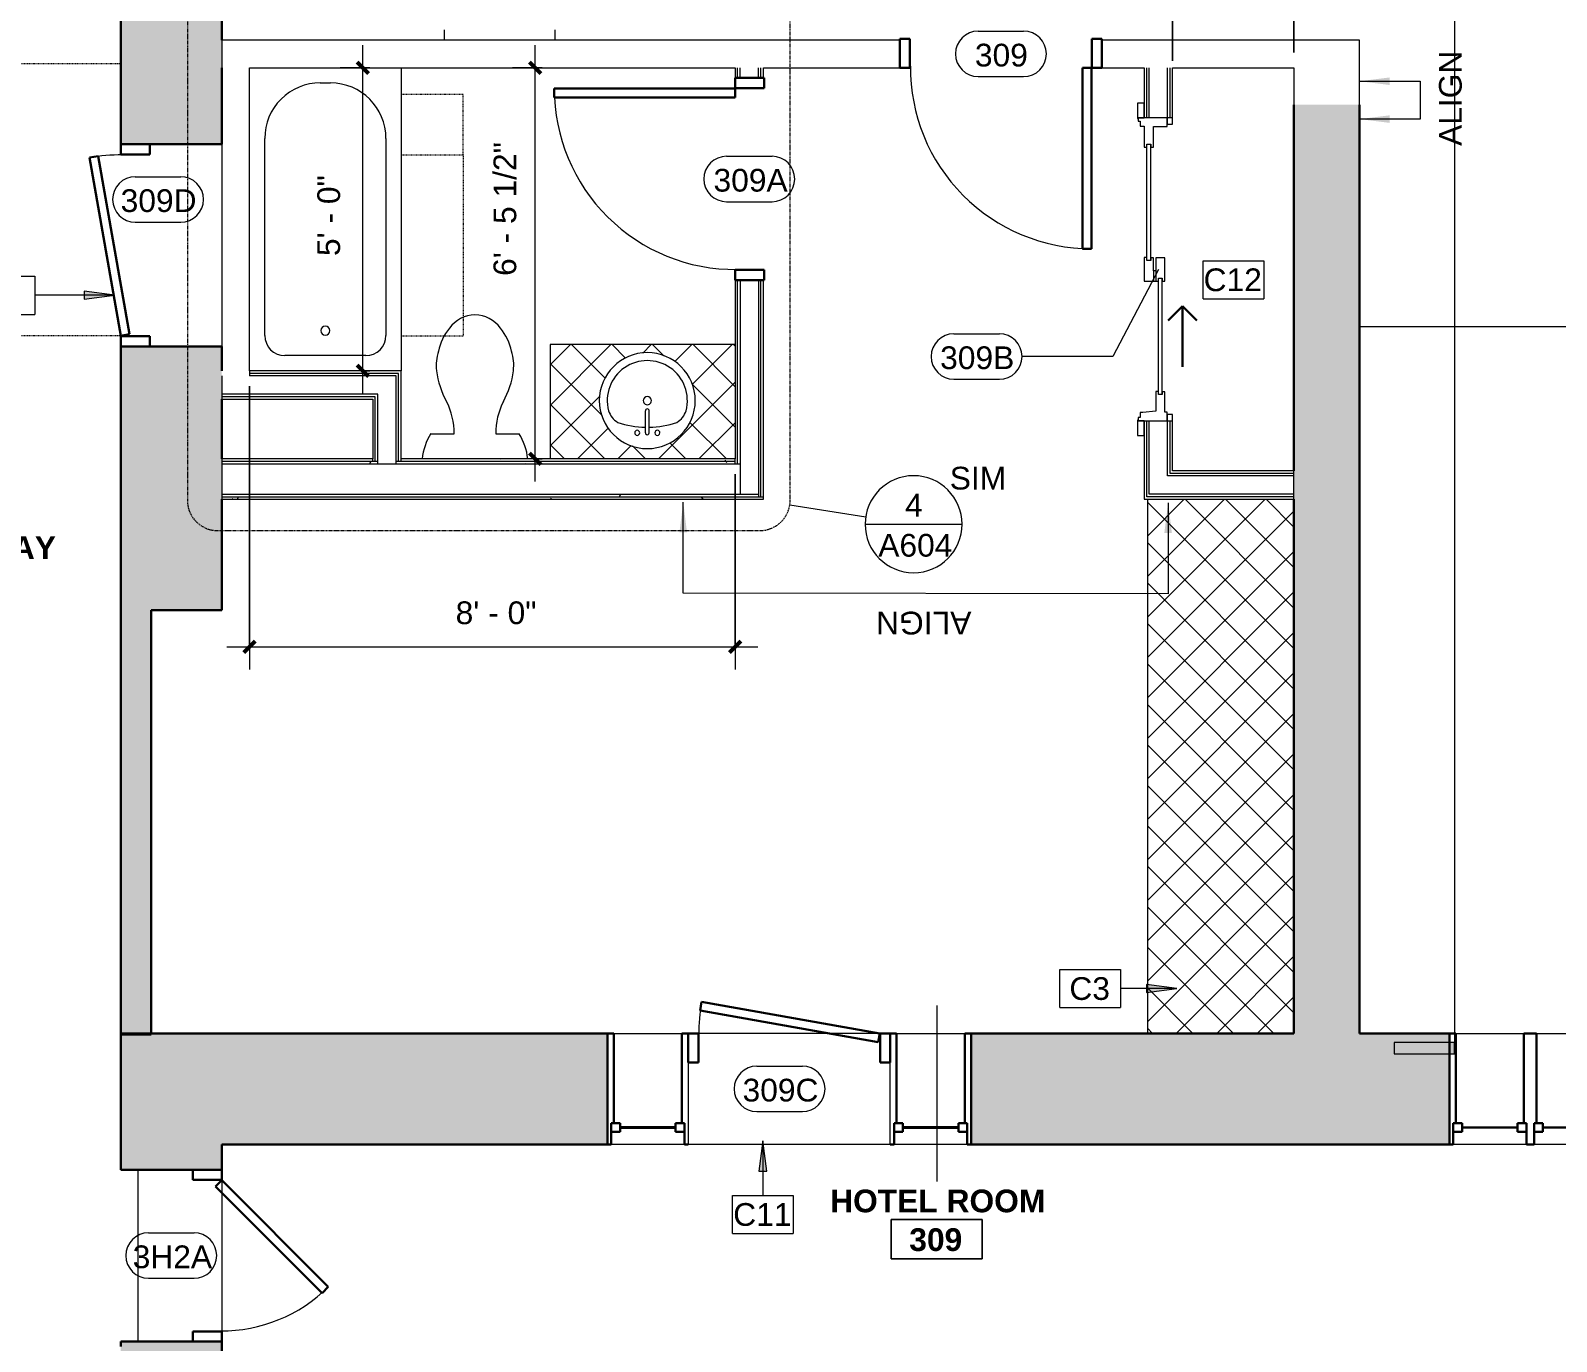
# Model space of a CAD drawing. Header units: inches. Extents: x -1176 to 1474, y -2632 to 978.
# Drawn here: x -607.9 to -305.8, y 45.5 to 305 of the extents above; entities that cross this region are included whole.
import ezdxf

# ---------------------------------------------------------------- set-up
doc = ezdxf.new("R2010")
doc.units = ezdxf.units.IN
doc.header["$MEASUREMENT"] = 0
doc.linetypes.add('Dash', pattern=[0.25, 0.125, -0.125])
doc.linetypes.add('Dash Dot 3_16_', pattern=[0.3125, 0.1875, -0.0625, 0, -0.0625])
for name, color, linetype, lineweight in [('A-ANNO-DIMS', 211, 'Continuous', 9), ('A-ANNO-DIMS-48', 211, 'Continuous', 9), ('A-ANNO-KEYN', 231, 'Continuous', 9), ('A-ANNO-NOTE', 131, 'Continuous', 9), ('A-ANNO-SYMB', 150, 'Continuous', 9), ('A-AREA-IDEN', 2, 'Continuous', 9), ('A-DETL-GENF', 92, 'Continuous', 9), ('A-DOOR', 31, 'Continuous', 18), ('A-DOOR-FRAM', 31, 'Continuous', 30), ('A-DOOR-GLAZ', 31, 'Continuous', 9), ('A-DOOR-IDEN', 31, 'Continuous', 9), ('A-DOOR-OPNG', 31, 'Continuous', 30), ('A-FLOR', 192, 'Continuous', 18), ('A-GENM', 13, 'Continuous', 18), ('A-GLAZ', 151, 'Continuous', 18), ('A-WALL', 113, 'Continuous', 18), ('A-WALL-PATT', 111, 'Continuous', 18), ('G-ANNO-SYMB', 111, 'Continuous', 9), ('I-WALL', 2, 'Continuous', 18), ('P-SANR-FIXT', 6, 'Continuous', 9), ('Q-CASE', 31, 'Continuous', 9), ('S-STRS', 31, 'Continuous', 18)]:
    doc.layers.add(name, color=color, linetype=linetype, lineweight=lineweight)
doc.styles.add('Arial', font='arial.ttf', dxfattribs={"height": 4.5})
doc.styles.add('Swis721 Lt BT', font='swissl.ttf', dxfattribs={"height": 4.5})
doc.styles.add('Swis721 Lt BT_2', font='swissl.ttf', dxfattribs={"height": 0.09375})
doc.styles.add('Swis721 Lt BT_B', font='', dxfattribs={"height": 4.5})
doc.styles.get('Swis721 Lt BT_B').set_extended_font_data('Swis721 Lt BT', bold=True)
doc.dimstyles.new('OTJ_-_3_32__Linear__1_2__Tolerance', dxfattribs={"dimscale": 12, "dimtxt": 4.748918, "dimasz": 0.1875, "dimexe": 0.375, "dimexo": 0.25, "dimgap": 0.25, "dimtad": 1, "dimdec": 1, "dimrnd": 0.5, "dimzin": 3, "dimdsep": 46, "dimlunit": 4, "dimtxsty": 'Swis721 Lt BT', "dimblk1": 'OBLIQUE', "dimblk2": 'OBLIQUE', "dimsah": 1, "dimcen": 0.09, "dimdle": 0.375, "dimazin": 0, "dimtfac": 1, "dimtdec": 4, "dimtix": 1, "dimtmove": 0, "dimatfit": 3, "dimfxl": 1, "dimtvp": 1, "dimfrac": 2, "dimtolj": 1, "dimtzin": 0, "dimarcsym": 2})
doc.dimstyles.new('OTJ_-_3_32__Linear__1_2__Tolerance_1', dxfattribs={"dimscale": 12, "dimtxt": 4.748918, "dimasz": 0.1875, "dimexe": 0.375, "dimexo": 0.25, "dimgap": 0.25, "dimtad": 1, "dimdec": 1, "dimrnd": 0.5, "dimzin": 3, "dimdsep": 46, "dimlunit": 4, "dimtxsty": 'Swis721 Lt BT', "dimblk1": 'OBLIQUE', "dimblk2": 'OBLIQUE', "dimsah": 1, "dimcen": 0.09, "dimdle": 0.375, "dimazin": 0, "dimtfac": 1, "dimtdec": 4, "dimtix": 1, "dimtmove": 2, "dimatfit": 3, "dimfxl": 1, "dimtvp": 1, "dimfrac": 2, "dimtolj": 1, "dimtzin": 0, "dimarcsym": 2})
pattern_1 = [(0, (0, 0), (15.36, 3.84), [0.634, -10.886, 0.634, -10.886, -61.44]), (0, (0, 0), (15.36, 3.84), [-23.04, 0.634, -22.406, 0.634, -10.886, -26.88]), (0, (0, 0), (15.36, 3.84), [-57.6, 0.634, -7.046, 0.634, -18.566]), (120, (5.76, 1.92), (-11.005538, 11.38215), [0.634, -10.886, 0.634, -10.886, -61.44]), (120, (5.76, 1.92), (-11.005538, 11.38215), [-23.04, 0.634, -22.406, 0.634, -10.886, -26.88]), (120, (5.76, 1.92), (-11.005538, 11.38215), [-57.6, 0.634, -7.046, 0.634, -18.566]), (240, (7.68, 9.6), (-4.354462, -15.22215), [0.634, -10.886, 0.634, -10.886, -61.44]), (240, (7.68, 9.6), (-4.354462, -15.22215), [-23.04, 0.634, -22.406, 0.634, -10.886, -26.88]), (240, (7.68, 9.6), (-4.354462, -15.22215), [-57.6, 0.634, -7.046, 0.634, -18.566])]

# ---------------------------------------------------------------- blocks, each defined once
blk = doc.blocks.new('Double Hung - 16_ x  6_ 6_-6975901-3rd Floor Construction')
at = {"layer": 'A-GLAZ', "lineweight": 30}
for p, q in [((-8, 11), (-7.25, 11)), ((-7.25, 6.75), (-7.25, 11)), ((7.25, 6.75), (7.25, 11)), ((8, 11), (7.25, 11)), ((-7.25, 8.5), (-7.25, 6.75)), ((-7.25, 8.5), (-5.5, 8.5)), ((-7.25, 6.75), (-5.5, 6.75)), ((-7.25, 6.75), (-6.75, 6.75)), ((-6.75, -11), (-6.75, 6.75)), ((-5.5, 8.5), (-5.5, 6.75)), ((5.5, 8.5), (5.5, 6.75)), ((7.25, 8.5), (5.5, 8.5)), ((7.25, 6.75), (5.5, 6.75)), ((6.75, 6.75), (7.25, 6.75)), ((6.75, 6.75), (6.75, -11)), ((7.25, 8.5), (7.25, 6.75)), ((-6.75, -11), (-8, -11)), ((6.75, -11), (8, -11))]:
    blk.add_line(p, q, dxfattribs=at)
at = {"layer": 'A-GLAZ', "lineweight": 40}
blk.add_line((-5.5, 7.625), (5.5, 7.625), dxfattribs=at)
blk = doc.blocks.new('Single Flush - D2 3_ X 8_-8252876-3rd Floor Construction')
at = {"layer": 'A-DOOR', "color": 8, "lineweight": 30}
for p, q in [((-17.36, 17.22), (-17.67, 15.5)), ((-17.67, 15.5), (17.6, 9.28)), ((17.91, 11), (-17.36, 17.22)), ((17.6, 9.28), (17.91, 11))]:
    blk.add_line(p, q, dxfattribs=at)
at = {"layer": 'A-DOOR', "lineweight": 9}
blk.add_arc((17.91, 11), 35.81, 170, 180.5, dxfattribs=at)
at = {"layer": 'A-DOOR-FRAM', "color": 8}
for p, q in [((-20, 5.25), (-20, 11)), ((-20, 11), (-18, 11)), ((-18, 5.25), (-18, 11)), ((18, 5.25), (18, 11)), ((18, 11), (20, 11)), ((20, 5.25), (20, 11)), ((-20, 5.25), (-18, 5.25)), ((18, 5.25), (20, 5.25))]:
    blk.add_line(p, q, dxfattribs=at)
blk = doc.blocks.new('Double Hung - side window 4_ 4_ x 5_ 6_-6975700-3rd Floor Construction')
at = {"layer": 'A-GLAZ', "color": 8, "lineweight": 30}
for p, q in [((-26, 11), (-25.25, 11)), ((-25.25, 6.75), (-25.25, 11)), ((25.25, 6.75), (25.25, 11)), ((26, 11), (25.25, 11)), ((-25.25, 8.5), (-25.25, 6.75)), ((-25.25, 8.5), (-23.5, 8.5)), ((-25.25, 6.75), (-23.5, 6.75)), ((-25.25, 6.75), (-24.75, 6.75)), ((-24.75, -11), (-24.75, 6.75)), ((-23.5, 8.5), (-23.5, 6.75)), ((-23.5, 7.625), (23.5, 7.625)), ((23.5, 8.5), (23.5, 6.75)), ((25.25, 8.5), (23.5, 8.5)), ((25.25, 6.75), (23.5, 6.75)), ((24.75, 6.75), (25.25, 6.75)), ((24.75, 6.75), (24.75, -11)), ((25.25, 8.5), (25.25, 6.75)), ((-24.75, -11), (-26, -11)), ((24.75, -11), (26, -11))]:
    blk.add_line(p, q, dxfattribs=at)
blk = doc.blocks.new('Double Hung - 16_ x  5_ 6_-6975701-3rd Floor Construction')
at = {"layer": 'A-GLAZ', "color": 8, "lineweight": 30}
for p, q in [((-6.75, 11), (-8, 11)), ((-6.75, 11), (-6.75, -6.75)), ((6.75, 11), (8, 11)), ((6.75, -6.75), (6.75, 11)), ((-7.25, -6.75), (-5.5, -6.75)), ((-7.25, -8.5), (-7.25, -6.75)), ((-7.25, -6.75), (-6.75, -6.75)), ((-7.25, -6.75), (-7.25, -11)), ((-7.25, -8.5), (-5.5, -8.5)), ((-5.5, -8.5), (-5.5, -6.75)), ((-5.5, -7.625), (5.5, -7.625)), ((5.5, -8.5), (5.5, -6.75)), ((7.25, -6.75), (5.5, -6.75)), ((7.25, -8.5), (5.5, -8.5)), ((6.75, -6.75), (7.25, -6.75)), ((7.25, -8.5), (7.25, -6.75)), ((7.25, -6.75), (7.25, -11)), ((-8, -11), (-7.25, -11)), ((8, -11), (7.25, -11))]:
    blk.add_line(p, q, dxfattribs=at)
blk = doc.blocks.new('Single Flush - D9 2_6_ X 8_-8259399-3rd Floor Construction')
at = {"layer": 'A-DOOR', "color": 8, "lineweight": 30}
for p, q in [((-7.41, -29.84), (13.67, -8.76)), ((13.67, -8.76), (14.91, -10)), ((14.91, -10), (-6.17, -31.08)), ((-6.17, -31.08), (-7.41, -29.84))]:
    blk.add_line(p, q, dxfattribs=at)
at = {"layer": 'A-DOOR', "lineweight": 9}
blk.add_arc((14.91, -10), 29.81, 179.5, 225, dxfattribs=at)
at = {"layer": 'A-DOOR-FRAM', "color": 8}
for p, q in [((-17, -4.25), (-17, -10)), ((-17, -4.25), (-15, -4.25)), ((-15, -4.25), (-15, -10)), ((15, -4.25), (15, -10)), ((15, -4.25), (17, -4.25)), ((17, -4.25), (17, -10)), ((-17, -10), (-15, -10)), ((15, -10), (17, -10))]:
    blk.add_line(p, q, dxfattribs=at)
blk = doc.blocks.new('Single Flush - D2 3_ X 8_-8252914-3rd Floor Construction')
at = {"layer": 'A-DOOR', "color": 8, "lineweight": 30}
for p, q in [((-17.67, -14.5), (17.6, -8.28)), ((17.6, -8.28), (17.91, -10)), ((17.91, -10), (-17.36, -16.22)), ((-17.36, -16.22), (-17.67, -14.5))]:
    blk.add_line(p, q, dxfattribs=at)
at = {"layer": 'A-DOOR', "lineweight": 9}
blk.add_arc((17.91, -10), 35.81, 179.5, 190, dxfattribs=at)
at = {"layer": 'A-DOOR-FRAM', "color": 8}
for p, q in [((-20, -4.25), (-20, -10)), ((-20, -4.25), (-18, -4.25)), ((-18, -4.25), (-18, -10)), ((18, -4.25), (18, -10)), ((18, -4.25), (20, -4.25)), ((20, -4.25), (20, -10)), ((-20, -10), (-18, -10)), ((18, -10), (20, -10))]:
    blk.add_line(p, q, dxfattribs=at)
at = {"layer": 'A-GENM', "linetype": 'Dash', "lineweight": 9}
for p, q in [((-17.91, 57.81), (-29.91, 57.81)), ((-29.91, 45.5), (-29.91, 57.81)), ((-17.91, 57.81), (17.91, 57.81)), ((-17.91, 45.5), (-17.91, 57.81)), ((17.91, 45.5), (17.91, 57.81)), ((-35.91, -10), (-35.91, -69.81)), ((17.87, -10), (17.91, -10)), ((17.91, -10), (17.91, -69.81)), ((-35.91, -69.81), (-10, -69.81)), ((-4.22, -69.81), (17.91, -69.81))]:
    blk.add_line(p, q, dxfattribs=at)
blk = doc.blocks.new('Single Flush - D2 3_ X 8_-8252890-3rd Floor Construction')
at = {"layer": 'A-DOOR', "lineweight": 30}
for p, q in [((16.15625, 38.625), (16.15625, 2.8125)), ((17.90625, 38.625), (16.15625, 38.625)), ((17.90625, 2.8125), (17.90625, 38.625)), ((16.15625, 2.8125), (17.90625, 2.8125))]:
    blk.add_line(p, q, dxfattribs=at)
at = {"layer": 'A-DOOR', "lineweight": 9}
blk.add_arc((17.90625, 2.8125), 35.8125, 90, 180.5, dxfattribs=at)
at = {"layer": 'A-DOOR-FRAM'}
for p, q in [((-20, -2.9375), (-20, 2.8125)), ((-20, 2.8125), (-18, 2.8125)), ((-18, -2.9375), (-18, 2.8125)), ((18.000004, -2.9375), (18.000004, 2.8125)), ((18.000004, 2.8125), (20.000004, 2.8125)), ((20.000004, -2.9375), (20.000004, 2.8125)), ((-20, -2.9375), (-18, -2.9375)), ((18.000004, -2.9375), (20.000004, -2.9375))]:
    blk.add_line(p, q, dxfattribs=at)
blk = doc.blocks.new('Vanity Counter Top w Round Sink Hole - 24_ Depth-7683070-3rd Floor Construction')
at = {"layer": 'Q-CASE'}
h = blk.add_hatch(dxfattribs=at)
h.set_pattern_fill('FP_28', color=256, style=0, pattern_type=2)
h.set_pattern_definition([(225, (-520.709, 217.811), (4.006467, -4.006467), []), (315, (-520.709, 217.811), (4.006467, 4.006467), [])])
h.paths.add_polyline_path([(-43.45, -2.38), (-52.26, -2.38), (-52.26, -25), (-15.64, -25), (-15.64, -2.38), (-39.78, -2.38)], flags=0)
h.paths.add_polyline_path([(-34.89, -4.41), (-32.77, -4.65), (-30.77, -5.35), (-28.96, -6.49), (-27.46, -7.99), (-26.33, -9.79), (-25.63, -11.8), (-25.39, -13.91), (-25.63, -16.03), (-26.33, -18.03), (-27.46, -19.84), (-28.96, -21.34), (-30.77, -22.47), (-32.77, -23.17), (-34.89, -23.41), (-37, -23.17), (-39.01, -22.47), (-40.81, -21.34), (-42.31, -19.84), (-43.45, -18.03), (-44.15, -16.03), (-44.39, -13.91), (-44.15, -11.8), (-43.45, -9.79), (-42.31, -7.99), (-40.81, -6.49), (-39.01, -5.35), (-37, -4.65)], flags=0)
for p, q in [((-15.64, -25), (-15.64, -2.38)), ((-52.26, -25), (-15.64, -25))]:
    blk.add_line(p, q, dxfattribs=at)
blk = doc.blocks.new('Door-Sliding-JELD-WEN-2_Panel-Stationary_Active-Wide_Stile-EpicVue - D6 5_ X 8_-8222148-3rd Floor Construction')
at = {"layer": 'A-DETL-GENF'}
for p, q in [((-29.86, 4.12), (-32.91, 4.12)), ((-32.91, 4.12), (-32.91, 2.86)), ((-30, 2.86), (-30, 4.04)), ((-30, 4.04), (-29.86, 4.04)), ((-29.34, 4.01), (-30, 4.01)), ((-30, 4.01), (-30, -1.74)), ((-29.86, 4.04), (-29.86, 4.12)), ((-29.34, 3.61), (-29.34, 4.01)), ((-28.34, 3.61), (-29.34, 3.61)), ((-28.34, 3.12), (-28.34, 3.61)), ((-28.11, 0.52), (-28.34, 3.12)), ((29.34, 3.61), (28.33, 3.61)), ((28.33, 3.61), (28.33, 2.8)), ((30, 4.01), (29.34, 4.01)), ((29.34, 4.01), (29.34, 3.61)), ((29.86, 4.12), (29.86, 4.04)), ((32.91, 4.12), (29.86, 4.12)), ((29.86, 4.04), (30, 4.04)), ((30, 4.04), (30, 2.86)), ((30, -1.74), (30, 4.01)), ((32.91, 2.86), (32.91, 4.12)), ((-32.91, 2.86), (-30, 2.86)), ((-24.21, 0.52), (-28.11, 0.52)), ((-24.75, -0.74), (-24.75, 0.01)), ((-24.75, 0.01), (-24.21, 0.01)), ((-24.21, 0.01), (-24.21, 0.52)), ((2.32, 2.8), (-2.37, 2.8)), ((-2.37, 2.8), (-2.37, 0.96)), ((-2.37, 0.96), (-2.32, 0.96)), ((-2.32, 1.01), (-2.32, 0.96)), ((-0.28, 1.01), (-2.32, 1.01)), ((-2.32, 0.96), (-2.32, 0.01)), ((-0.28, 0.52), (-2.32, 0.52)), ((-2.32, 0.01), (-1.78, 0.01)), ((-1.78, 0.01), (-1.78, -0.74)), ((-0.28, 0.52), (-0.28, 1.01)), ((-0.28, 1.01), (2.31, 1.01)), ((2.31, 0.52), (-0.28, 0.52)), ((1.78, 1.54), (1.78, 2.29)), ((1.78, 2.29), (2.32, 2.29)), ((2.31, 1.54), (1.78, 1.54)), ((2.31, 1.01), (2.31, 1.54)), ((2.31, -1.27), (2.31, 0.52)), ((2.32, 2.29), (2.32, 2.8)), ((24.2, 2.8), (24.2, 2.29)), ((28.33, 2.8), (24.2, 2.8)), ((24.2, 2.29), (24.75, 2.29)), ((24.75, 1.54), (24.21, 1.54)), ((24.21, 1.54), (24.21, 1.01)), ((24.21, 1.01), (28.25, 1.01)), ((24.75, 2.29), (24.75, 1.54)), ((28.25, 1.01), (28.25, -1.74)), ((30, 2.86), (32.91, 2.86)), ((-30, -1.74), (-28.25, -1.74)), ((-28.25, -1.74), (-28.25, -1.27)), ((-28.25, -1.27), (-24.22, -1.27)), ((-24.22, -0.74), (-24.75, -0.74)), ((-24.22, -1.27), (-24.22, -0.74)), ((-1.78, -0.74), (-2.31, -0.74)), ((-2.31, -0.74), (-2.31, -1.27)), ((-2.31, -1.27), (2.31, -1.27)), ((28.25, -1.74), (30, -1.74))]:
    blk.add_line(p, q, dxfattribs=at)
at = {"layer": 'A-DOOR-FRAM', "lineweight": 9}
for p, q in [((-28.75, -1.74), (-30, -1.74)), ((-30, -1.74), (-30, -2.81)), ((-30, -2.81), (-28.75, -2.81)), ((-28.75, -2.81), (-28.75, -1.74)), ((28.75, -1.74), (28.75, -2.81)), ((30, -1.74), (28.75, -1.74)), ((28.75, -2.81), (30, -2.81)), ((30, -2.81), (30, -1.74))]:
    blk.add_line(p, q, dxfattribs=at)
at = {"layer": 'A-DOOR-GLAZ'}
for p, q in [((-24.75, 0.01), (-1.78, 0.01)), ((1.78, 2.29), (24.75, 2.29)), ((1.78, 1.54), (24.75, 1.54)), ((-24.75, -0.74), (-1.78, -0.74))]:
    blk.add_line(p, q, dxfattribs=at)
at = {"layer": 'A-DOOR-OPNG'}
for p, q in [((-10.1, -1.92), (-7.27, -4.75)), ((-7.27, -4.75), (-19.27, -4.75)), ((-10.1, -7.58), (-7.27, -4.75))]:
    blk.add_line(p, q, dxfattribs=at)
blk = doc.blocks.new('Tub-Rectangular-3D - Tub-Rectangular-3D-V43-3rd Floor Construction')
at = {"layer": 'P-SANR-FIXT'}
for p, q in [((-36.72, -5.75), (2.28, -5.75)), ((-40.72, -25.75), (-40.72, -9.75)), ((13.28, -16.75), (13.28, -18.75)), ((2.28, -29.75), (-36.72, -29.75)), ((16.28, -32.75), (-43.72, -32.75))]:
    blk.add_line(p, q, dxfattribs=at)
for centre, radius, start, end in [((-36.72, -9.75), 4, 90, 180), ((2.28, -16.75), 11, 360, 90), ((-35.77, -17.75), 0.875, 90, 270), ((-35.77, -17.75), 0.875, 270, 90), ((2.28, -18.75), 11, 270, 0), ((-36.72, -25.75), 4, 180, 270)]:
    blk.add_arc(centre, radius, start, end, dxfattribs=at)
blk = doc.blocks.new('Sink Vanity-Round - 19_ x 19_-4918671-3rd Floor Construction')
at = {"layer": 'P-SANR-FIXT'}
for p, q in [((3.43, 9.73), (3.43, 5.36)), ((4.18, 9.73), (4.18, 5.36))]:
    blk.add_line(p, q, dxfattribs=at)
for centre, radius, start, end in [((3.81, 3.35), 9.5, 90, 270), ((3.81, 3.35), 9.5, 270, 90), ((1.81, 9.73), 0.5, 360, 180), ((1.81, 9.73), 0.5, 180, 360), ((3.81, 9.73), 0.375, 360, 180), ((5.81, 9.73), 0.5, 0, 180), ((5.81, 9.73), 0.5, 180, 360), ((0.05, 4.11), 4.12, 120.7927, 162.1904), ((3.81, -9.17), 17.81, 91.2067, 109.2086), ((3.81, -9.17), 17.81, 70.7914, 88.7933), ((7.56, 4.11), 4.12, 17.8096, 59.2073), ((3.81, 3.35), 7.93, 165.3071, 14.6929), ((3.81, 3.35), 0.812, 360, 180), ((3.81, 3.35), 0.813, 180, 360), ((3.81, 5.36), 0.375, 180, 360)]:
    blk.add_arc(centre, radius, start, end, dxfattribs=at)
blk = doc.blocks.new('Desk49 - Desk-7661448-3rd Floor Construction')
at = {"layer": 'Q-CASE'}
h = blk.add_hatch(dxfattribs=at)
h.set_pattern_fill('FP_29', color=256, style=0, pattern_type=2)
h.set_pattern_definition([(315, (2119.364, 107.008), (4.00647, 4.00647), []), (45, (2119.364, 107.008), (-4.00647, 4.00647), [])])
h.paths.add_polyline_path([(2225.83, 493.83), (2225.83, 464.83), (2331.55, 464.83), (2331.55, 493.83), (2261.19, 493.83)], flags=0)
blk.add_line((2331.55, 493.83), (2225.83, 493.83), dxfattribs=at)
blk = doc.blocks.new('P-Toilet-Floor-3D - Floor Mount-V44-3rd Floor Construction')
at = {"layer": 'P-SANR-FIXT'}
for p, q in [((-8.7, 8.31), (-4.13, 8.31)), ((4.13, 8.31), (8.7, 8.31))]:
    blk.add_line(p, q, dxfattribs=at)
for centre, radius, start, end in [((0.18, 25.42), 6.45, 91.5969, 144.1622), ((-0.18, 25.42), 6.45, 35.8378, 88.4031), ((2.68, 22.72), 10.08, 140.0681, 169.0843), ((-2.68, 22.72), 10.08, 10.9157, 39.9319), ((0.88, 21.86), 8.56, 161.1064, 187.2133), ((-0.88, 21.86), 8.56, 352.7867, 18.8936), ((9.41, 22.94), 17.16, 187.2133, 208.7603), ((-9.41, 22.94), 17.16, 331.2397, 352.7867), ((-17.85, 8.46), 13.72, 359.3911, 27.0003), ((17.85, 8.46), 13.72, 152.9997, 180.6089), ((0.69, 2.25), 11.19, 147.1473, 174.5116), ((-0.69, 2.25), 11.19, 5.4884, 32.8527)]:
    blk.add_arc(centre, radius, start, end, dxfattribs=at)
blk = doc.blocks.new('Single Flush - D1 3_ X 8_-8252945-3rd Floor Construction')
at = {"layer": 'A-DOOR', "lineweight": 30}
for p, q in [((16.15625, -2.75), (17.90625, -2.75)), ((16.15625, -38.5625), (16.15625, -2.75)), ((17.90625, -2.75), (17.90625, -38.5625)), ((17.90625, -38.5625), (16.15625, -38.5625))]:
    blk.add_line(p, q, dxfattribs=at)
at = {"layer": 'A-DOOR', "lineweight": 9}
blk.add_arc((17.90625, -2.75), 35.8125, 179.5, 270, dxfattribs=at)
at = {"layer": 'A-DOOR-FRAM'}
for p, q in [((-20, 3), (-20, -2.75)), ((-20, 3), (-18, 3)), ((-18, 3), (-18, -2.75)), ((18.000004, 3), (18.000004, -2.75)), ((18.000004, 3), (20.000004, 3)), ((20.000004, 3), (20.000004, -2.75)), ((-20, -2.75), (-18, -2.75)), ((18.000004, -2.75), (20.000004, -2.75))]:
    blk.add_line(p, q, dxfattribs=at)
blk = doc.blocks.new('Door Tag - Door Tag-41184-3rd Floor Construction')
at = {"layer": 'A-DOOR-IDEN'}
for p, q in [((-0.09375, 0.09375), (0.09375, 0.09375)), ((-0.09375, -0.09375), (0.09375, -0.09375))]:
    blk.add_line(p, q, dxfattribs=at)
for centre, start, end in [((-0.09375, 0), 90, 270), ((0.09375, 0), 270, 90)]:
    blk.add_arc(centre, 0.09375, start, end, dxfattribs=at)
blk = doc.blocks.new('Room Tag - Room Name and Number-3379422-3rd Floor Construction')
at = {"layer": 'A-AREA-IDEN'}
for p, q in [((-0.1881, -0.1636), (-0.1881, -0.0018)), ((-0.1881, -0.0018), (0.1869, -0.0018)), ((0.1869, -0.0018), (-0.1881, -0.0018)), ((-0.1881, -0.0018), (-0.1881, -0.1636)), ((0.1869, -0.0018), (0.1869, -0.1636)), ((0.1869, -0.1636), (0.1869, -0.0018)), ((0.1869, -0.1636), (-0.1881, -0.1636)), ((-0.1881, -0.1636), (0.1869, -0.1636))]:
    blk.add_line(p, q, dxfattribs=at)
blk = doc.blocks.new('Align symbol - U shaped 2016 - symbol_align 01-7914327-3rd Floor Construction')
at = {"layer": 'A-ANNO-NOTE'}
for points in [[(-0.0156, 0.125), (0.0156, 0.125), (0, 0)], [(0.1406, 0.125), (0.1719, 0.125), (0.1562, 0)]]:
    blk.add_hatch(color=256, dxfattribs=at).paths.add_polyline_path(points, flags=0)
for p, q in [((0, 0.25), (0.1562, 0.25)), ((0, 0), (0, 0.25)), ((0.1562, 0.25), (0.1562, 0))]:
    blk.add_line(p, q, dxfattribs=at)
at = {"layer": 'A-ANNO-NOTE', "insert": (0.2669, 0.3278), "char_height": 0.09375, "width": 0.4545, "attachment_point": 1, "rotation": 180, "style": 'Swis721 Lt BT_2'}
blk.add_mtext('ALIGN', dxfattribs=at)
blk = doc.blocks.new('DIMBLOCK31-3rd Floor Construction')
at = {"layer": 'A-ANNO-DIMS-48'}
for p, q in [((-381.82, 299.03), (-381.82, 318.32)), ((-357.82, 300.62), (-357.82, 318.32)), ((-386.32, 313.82), (-353.32, 313.82)), ((-381.82, 313.82), (-381.82, 299.03)), ((-357.82, 313.82), (-357.82, 300.62))]:
    blk.add_line(p, q, dxfattribs=at)
at = {"layer": 'A-ANNO-DIMS-48', "lineweight": 50}
for p, q in [((-381.82, 313.82), (-380.7, 314.94)), ((-357.82, 313.82), (-356.7, 314.94)), ((-381.82, 313.82), (-382.95, 312.69)), ((-357.82, 313.82), (-358.95, 312.69))]:
    blk.add_line(p, q, dxfattribs=at)
at = {"layer": 'A-ANNO-DIMS-48', "color": 0, "insert": (-377.09, 322.82), "char_height": 4.5, "width": 17.4579, "attachment_point": 1, "line_spacing_factor": 1.005062, "style": 'Swis721 Lt BT'}
blk.add_mtext('2\' - 0"', dxfattribs=at)
blk = doc.blocks.new('_Oblique')
at = {"color": 0, "linetype": 'ByBlock', "lineweight": -2}
blk.add_line((-0.5, -0.5), (0.5, 0.5), dxfattribs=at)
blk = doc.blocks.new('DIMBLOCK32-3rd Floor Construction')
at = {"layer": 'A-ANNO-DIMS-48'}
for p, q in [((-542.15, 233.12), (-542.15, 302.12)), ((-540.74, 297.62), (-546.65, 297.62)), ((-542.15, 297.62), (-540.74, 297.62)), ((-540.74, 237.62), (-546.65, 237.62)), ((-542.15, 237.62), (-540.74, 237.62))]:
    blk.add_line(p, q, dxfattribs=at)
at = {"layer": 'A-ANNO-DIMS-48', "lineweight": 50}
for p, q in [((-542.15, 297.62), (-543.27, 298.75)), ((-542.15, 297.62), (-541.02, 296.5)), ((-542.15, 237.62), (-543.27, 238.75)), ((-542.15, 237.62), (-541.02, 236.5))]:
    blk.add_line(p, q, dxfattribs=at)
at = {"layer": 'A-ANNO-DIMS-48', "color": 0, "insert": (-551.16, 260.35), "char_height": 4.5, "width": 17.4579, "attachment_point": 1, "rotation": 90, "line_spacing_factor": 1.005062, "style": 'Swis721 Lt BT'}
blk.add_mtext('5\' - 0"', dxfattribs=at)
blk = doc.blocks.new('DIMBLOCK33-3rd Floor Construction')
at = {"layer": 'A-ANNO-DIMS-48'}
for p, q in [((-508.04, 215.69), (-508.04, 302.12)), ((-506.63, 297.62), (-512.54, 297.62)), ((-508.04, 297.62), (-506.63, 297.62)), ((-506.63, 220.19), (-512.54, 220.19)), ((-508.04, 220.19), (-506.63, 220.19))]:
    blk.add_line(p, q, dxfattribs=at)
at = {"layer": 'A-ANNO-DIMS-48', "lineweight": 50}
for p, q in [((-508.04, 297.62), (-509.17, 298.75)), ((-508.04, 297.62), (-506.92, 296.5)), ((-508.04, 220.19), (-509.17, 221.31)), ((-508.04, 220.19), (-506.92, 219.06))]:
    blk.add_line(p, q, dxfattribs=at)
at = {"layer": 'A-ANNO-DIMS-48', "color": 0, "insert": (-516.28, 256.42), "char_height": 4.5, "width": 29.579, "attachment_point": 1, "rotation": 90, "line_spacing_factor": 1.005062, "style": 'Swis721 Lt BT'}
blk.add_mtext('6\' - 5 1/2"', dxfattribs=at)
blk = doc.blocks.new('DIMBLOCK34-3rd Floor Construction')
at = {"layer": 'A-ANNO-DIMS-48'}
for p, q in [((-564.57, 234.62), (-564.57, 178.47)), ((-564.57, 182.97), (-564.57, 234.62)), ((-468.45, 217.19), (-468.45, 178.47)), ((-468.45, 182.97), (-468.45, 217.19)), ((-569.07, 182.97), (-463.95, 182.97))]:
    blk.add_line(p, q, dxfattribs=at)
at = {"layer": 'A-ANNO-DIMS-48', "lineweight": 50}
for p, q in [((-564.57, 182.97), (-565.7, 181.85)), ((-564.57, 182.97), (-563.45, 184.1)), ((-468.45, 182.97), (-469.57, 181.85)), ((-468.45, 182.97), (-467.32, 184.1))]:
    blk.add_line(p, q, dxfattribs=at)
at = {"layer": 'A-ANNO-DIMS-48', "color": 0, "insert": (-523.78, 191.98), "char_height": 4.5, "width": 17.4579, "attachment_point": 1, "line_spacing_factor": 1.005062, "style": 'Swis721 Lt BT'}
blk.add_mtext('8\' - 0"', dxfattribs=at)
blk = doc.blocks.new('Floor Plan - Callout Head-3511279-3rd Floor Construction')
at = {"layer": 'A-ANNO-SYMB'}
blk.add_line((-0.2, 0), (0.2, 0), dxfattribs=at)
for start, end in [(360, 180), (180, 360)]:
    blk.add_arc((0, 0), 0.2, start, end, dxfattribs=at)
blk = doc.blocks.new('Align symbol - U shaped 2016 - symbol_align 01-8007803-3rd Floor Construction')
at = {"layer": 'A-ANNO-NOTE'}
for points in [[(-0.0156, 0.125), (0.0156, 0.125), (0, 0)], [(1.9844, 0.125), (2.0156, 0.125), (2, 0)]]:
    blk.add_hatch(color=256, dxfattribs=at).paths.add_polyline_path(points, flags=0)
for p, q in [((0, 0.375), (2, 0.375)), ((0, 0), (0, 0.375)), ((2, 0.375), (2, 0))]:
    blk.add_line(p, q, dxfattribs=at)
at = {"layer": 'A-ANNO-NOTE', "insert": (0.8109, 0.5442), "char_height": 0.09375, "width": 0.4545, "attachment_point": 1, "style": 'Swis721 Lt BT_2'}
blk.add_mtext('ALIGN', dxfattribs=at)
blk = doc.blocks.new('Keynote Tag - Keynote Number - Boxed-135510-3rd Floor Construction')
at = {"layer": 'A-ANNO-KEYN'}
for p, q in [((-0.125, -0.0792), (-0.125, 0.0781)), ((-0.125, 0.0781), (0.125, 0.0781)), ((0.125, 0.0781), (0.125, -0.0792)), ((-0.125, -0.0792), (0.125, -0.0792))]:
    blk.add_line(p, q, dxfattribs=at)
blk = doc.blocks.new('Section - 3_32_ x 3_8_-334918-3rd Floor Construction')
at = {"layer": 'G-ANNO-SYMB'}
blk.add_hatch(color=256, dxfattribs=at).paths.add_polyline_path([(0, 0.2495), (0, 0), (-0.0469, 0), (-0.0469, 0.2495)], flags=0)
for p, q in [((0, 0.2495), (-0.0469, 0.2495)), ((-0.0469, 0.2495), (-0.0469, 0)), ((0, 0), (0, 0.2495)), ((-0.0469, 0), (0, 0))]:
    blk.add_line(p, q, dxfattribs=at)

msp = doc.modelspace()

# ---------------------------------------------------------------- hatches: boundary and pattern name
at = {"layer": 'A-ANNO-KEYN'}
for points in [[(-591.3, 252.58), (-597.3, 253.37), (-597.3, 251.79)], [(-381, 115.34), (-387, 116.13), (-387, 114.55)], [(-462.93, 85.16), (-463.72, 79.16), (-462.14, 79.16)]]:
    msp.add_hatch(color=256, dxfattribs=at).paths.add_polyline_path(points, flags=0)
at = {"layer": 'A-WALL-PATT', "lineweight": 9}
h = msp.add_hatch(color=7, dxfattribs=at)
h.paths.add_polyline_path([(-584.07, 190.25), (-570.07, 190.25), (-570.07, 242.47), (-590.07, 242.47), (-590.07, 190.25)], flags=0)
h.paths.add_polyline_path([(-590.07, 282.47), (-570.07, 282.47), (-570.07, 307.14), (-590.07, 307.14)], flags=0)
h.paths.add_polyline_path([(-570.07, 347.14), (-570.07, 543.68), (-590.07, 543.68), (-590.07, 347.14)], flags=0)
for points in [[(-357.82, 106.47), (-344.82, 106.47), (-344.82, 290.32), (-357.82, 290.32), (-357.82, 141.82)], [(-590.07, 106.25), (-584.07, 106.25), (-584.07, 190.25), (-590.07, 190.25), (-590.07, 141.82)]]:
    msp.add_hatch(color=7, dxfattribs=at).paths.add_polyline_path(points, flags=0)
h = msp.add_hatch(dxfattribs=at)
h.set_pattern_fill('FP_1', color=256, style=0, pattern_type=2)
h.set_pattern_definition(pattern_1)
h.paths.add_polyline_path([(-480.93, 219.69), (-468.45, 219.69), (-468.45, 220.19), (-534.57, 220.19), (-534.57, 219.69), (-499.62, 219.69)], flags=0)
h.paths.add_polyline_path([(-570.07, 219.69), (-540.2, 219.69), (-540.2, 220.19), (-570.07, 220.19)], flags=0)
h = msp.add_hatch(dxfattribs=at)
h.set_pattern_fill('FP_1', color=256, style=0, pattern_type=2)
h.set_pattern_definition(pattern_1)
h.paths.add_polyline_path([(-539.2, 219.19), (-539.2, 219.69), (-570.07, 219.69), (-570.07, 219.19), (-555.69, 219.19)], flags=0)
h.paths.add_polyline_path([(-468.45, 219.19), (-468.45, 219.69), (-535.57, 219.69), (-535.57, 219.19), (-480.93, 219.19)], flags=0)
h = msp.add_hatch(dxfattribs=at)
h.set_pattern_fill('FP_1', color=256, style=0, pattern_type=2)
h.set_pattern_definition(pattern_1)
h.paths.add_polyline_path([(-463.82, 212.69), (-463.82, 213.19), (-570.07, 213.19), (-570.07, 212.69), (-468.45, 212.69)], flags=0)
h = msp.add_hatch(dxfattribs=at)
h.set_pattern_fill('FP_1', color=256, style=0, pattern_type=2)
h.set_pattern_definition(pattern_1)
h.paths.add_polyline_path([(-499.62, 212.19), (-462.82, 212.19), (-462.82, 212.69), (-570.07, 212.69), (-570.07, 212.19), (-518.31, 212.19)], flags=0)
h = msp.add_hatch(color=7, dxfattribs=at)
h.paths.add_polyline_path([(-590.07, 16.25), (-570.07, 16.25), (-570.07, 45.47), (-590.07, 45.47), (-590.07, 36.25)], flags=0)
h.paths.add_polyline_path([(-570.07, 79.47), (-570.07, 106.47), (-590.07, 106.47), (-590.07, 79.47)], flags=0)
at = {"layer": 'A-WALL-PATT'}
h = msp.add_hatch(color=250, dxfattribs=at)
h.paths.add_polyline_path([(-51.02, 84.47), (-22.28, 84.47), (-22.28, 106.47), (-51.02, 106.47)], flags=0)
h.paths.add_polyline_path([(-163.2, 84.47), (-135.02, 84.47), (-135.02, 106.47), (-243.02, 106.47), (-243.02, 84.47)], flags=0)
h.paths.add_polyline_path([(-421.72, 84.47), (-327.02, 84.47), (-327.02, 106.47), (-421.72, 106.47)], flags=0)
h.paths.add_polyline_path([(-493.72, 84.47), (-493.72, 106.47), (-570.07, 106.47), (-570.07, 84.47)], flags=0)

# ---------------------------------------------------------------- linework, layer by layer
at = {"layer": 'A-ANNO-KEYN'}
for p, q in [((-591.3, 252.58), (-607.07, 252.58)), ((-591.3, 252.58), (-597.3, 253.37)), ((-597.3, 253.37), (-597.3, 251.79)), ((-597.3, 251.79), (-591.3, 252.58)), ((-389.69, 115.34), (-392.13, 115.34)), ((-381, 115.34), (-389.69, 115.34)), ((-381, 115.34), (-387, 116.13)), ((-387, 116.13), (-387, 114.55)), ((-387, 114.55), (-381, 115.34)), ((-462.93, 85.16), (-463.72, 79.16)), ((-462.14, 79.16), (-462.93, 85.16)), ((-462.93, 85.16), (-462.93, 74.38)), ((-463.72, 79.16), (-462.14, 79.16))]:
    msp.add_line(p, q, dxfattribs=at)
at = {"layer": 'A-ANNO-SYMB', "linetype": 'Dash Dot 3_16_'}
for p, q in [((-576.89, 306.8), (-576.89, 212)), ((-457.55, 212), (-457.55, 306.8)), ((-570.89, 206), (-463.55, 206))]:
    msp.add_line(p, q, dxfattribs=at)
at = {"layer": 'A-ANNO-SYMB'}
msp.add_line((-457.62, 211.08), (-442.59, 208.74), dxfattribs=at)
at = {"layer": 'A-ANNO-SYMB', "linetype": 'Dash Dot 3_16_'}
for centre, start, end in [((-570.89, 212), 180, 270), ((-463.55, 212), 270, 0)]:
    msp.add_arc(centre, 6, start, end, dxfattribs=at)
at = {"layer": 'A-AREA-IDEN'}
msp.add_line((-428.5, 112.01), (-428.5, 77.16), dxfattribs=at)
at = {"layer": 'A-DOOR-IDEN'}
for p, q in [((-384.63, 257.72), (-393.63, 240.46)), ((-393.63, 240.46), (-411.63, 240.46))]:
    msp.add_line(p, q, dxfattribs=at)
at = {"layer": 'A-FLOR'}
for p, q in [((-227.57, 246.32), (-344.82, 246.32)), ((-437.72, 106.47), (-477.72, 106.47)), ((-437.72, 84.47), (-477.72, 84.47)), ((-586.69, 79.47), (-586.69, 45.47)), ((-570.07, 79.47), (-570.07, 45.47))]:
    msp.add_line(p, q, dxfattribs=at)
at = {"layer": 'A-WALL', "color": 8, "lineweight": 30}
for p, q in [((-590.07, 307.14), (-590.07, 282.47)), ((-570.07, 303.12), (-570.07, 307.14)), ((-570.07, 282.47), (-570.07, 297.62)), ((-357.82, 290.32), (-357.82, 217.81)), ((-344.82, 106.47), (-344.82, 290.32)), ((-590.07, 282.47), (-570.07, 282.47)), ((-570.07, 242.47), (-590.07, 242.47)), ((-590.07, 242.47), (-590.07, 79.47)), ((-570.07, 237.62), (-570.07, 242.47)), ((-570.07, 220.19), (-570.07, 232)), ((-570.07, 190.25), (-570.07, 212.19)), ((-357.82, 212.19), (-357.82, 106.47)), ((-584.07, 190.25), (-570.07, 190.25)), ((-584.07, 106.25), (-584.07, 190.25)), ((-493.72, 106.47), (-590.07, 106.47)), ((-590.07, 106.25), (-584.07, 106.25)), ((-493.72, 84.47), (-493.72, 106.47)), ((-421.72, 84.47), (-421.72, 106.47)), ((-421.72, 106.47), (-357.82, 106.47)), ((-344.82, 106.47), (-327.02, 106.47)), ((-327.02, 84.47), (-327.02, 106.47)), ((-570.07, 84.47), (-493.72, 84.47)), ((-570.07, 79.47), (-570.07, 84.47)), ((-421.72, 84.47), (-327.02, 84.47)), ((-590.07, 79.47), (-570.07, 79.47)), ((-570.07, 45.47), (-590.07, 45.47)), ((-590.07, 45.47), (-590.07, 44.47)), ((-570.07, 9.25), (-570.07, 45.47))]:
    msp.add_line(p, q, dxfattribs=at)
at = {"layer": 'A-WALL'}
for p, q in [((-570.07, 303.12), (-570.07, 297.62)), ((-344.82, 303.12), (-357.82, 303.12)), ((-344.82, 290.32), (-344.82, 303.12)), ((-467.95, 295.6), (-467.95, 297.62)), ((-467.45, 295.6), (-467.45, 297.62)), ((-463.82, 295.6), (-463.82, 297.62)), ((-463.32, 295.6), (-463.32, 297.62)), ((-386.95, 287.72), (-386.95, 297.62)), ((-386.45, 287.72), (-386.45, 297.62)), ((-382.82, 287.72), (-382.82, 297.62)), ((-382.32, 287.72), (-382.32, 297.62)), ((-357.82, 297.62), (-357.82, 290.32)), ((-467.95, 219.19), (-467.95, 255.6)), ((-467.45, 255.6), (-467.45, 213.19)), ((-463.82, 255.6), (-463.82, 212.69)), ((-463.32, 212.69), (-463.32, 255.6)), ((-570.07, 236.62), (-570.07, 232)), ((-564.57, 237.62), (-564.57, 236.62)), ((-535.07, 237.12), (-564.57, 237.12)), ((-535.57, 236.62), (-564.57, 236.62)), ((-535.57, 219.19), (-535.57, 236.62)), ((-535.07, 219.69), (-535.07, 237.12)), ((-539.2, 233), (-570.07, 233)), ((-539.2, 219.19), (-539.2, 233)), ((-539.7, 232.5), (-570.07, 232.5)), ((-539.7, 219.69), (-539.7, 232.5)), ((-386.95, 212.69), (-386.95, 227.72)), ((-386.45, 213.19), (-386.45, 227.72)), ((-382.82, 216.81), (-382.82, 227.72)), ((-382.32, 217.31), (-382.32, 227.72)), ((-570.07, 220.19), (-570.07, 212.19)), ((-539.2, 219.69), (-570.07, 219.69)), ((-570.07, 219.19), (-467.45, 219.19)), ((-540.2, 219.69), (-540.2, 220.19)), ((-468.45, 219.69), (-535.57, 219.69)), ((-534.57, 219.69), (-534.57, 220.19)), ((-468.45, 219.19), (-468.45, 220.19)), ((-357.82, 212.19), (-357.82, 217.81)), ((-357.82, 216.81), (-382.82, 216.81)), ((-357.82, 217.31), (-382.32, 217.31)), ((-570.07, 213.19), (-463.82, 213.19)), ((-570.07, 212.69), (-462.82, 212.69)), ((-357.82, 212.69), (-386.95, 212.69)), ((-357.82, 213.19), (-386.45, 213.19))]:
    msp.add_line(p, q, dxfattribs=at)
at = {"layer": 'A-WALL', "lineweight": 9}
for p, q in [((-493.72, 106.47), (-477.72, 106.47)), ((-477.72, 106.47), (-477.72, 84.47)), ((-437.72, 84.47), (-437.72, 106.47)), ((-437.72, 106.47), (-421.72, 106.47)), ((-327.02, 106.47), (-243.02, 106.47)), ((-477.72, 84.47), (-493.72, 84.47)), ((-421.72, 84.47), (-437.72, 84.47)), ((-243.02, 84.47), (-327.02, 84.47))]:
    msp.add_line(p, q, dxfattribs=at)
at = {"layer": 'G-ANNO-SYMB'}
msp.add_line((-326.01, 424.77), (-326.01, 104.68), dxfattribs=at)
at = {"layer": 'I-WALL'}
for p, q in [((-435.82, 303.12), (-570.07, 303.12)), ((-435.82, 297.62), (-435.82, 303.12)), ((-357.82, 303.12), (-395.82, 303.12)), ((-395.82, 303.12), (-395.82, 297.62)), ((-564.57, 297.62), (-468.45, 297.62)), ((-564.57, 237.62), (-564.57, 297.62)), ((-468.45, 297.62), (-468.45, 295.6)), ((-462.82, 297.62), (-435.82, 297.62)), ((-462.82, 295.6), (-462.82, 297.62)), ((-395.82, 297.62), (-387.45, 297.62)), ((-387.45, 297.62), (-387.45, 287.72)), ((-381.82, 297.62), (-357.82, 297.62)), ((-381.82, 287.72), (-381.82, 297.62)), ((-468.45, 295.6), (-462.82, 295.6)), ((-570.07, 282.47), (-570.07, 242.47)), ((-468.45, 255.6), (-468.45, 220.19)), ((-462.82, 255.6), (-468.45, 255.6)), ((-462.82, 212.19), (-462.82, 255.6)), ((-534.57, 237.62), (-564.57, 237.62)), ((-534.57, 220.19), (-534.57, 237.62)), ((-570.07, 232), (-540.2, 232)), ((-540.2, 232), (-540.2, 220.19)), ((-387.45, 227.72), (-387.45, 212.19)), ((-381.82, 217.81), (-381.82, 227.72)), ((-540.2, 220.19), (-570.07, 220.19)), ((-468.45, 220.19), (-534.57, 220.19)), ((-357.82, 217.81), (-381.82, 217.81)), ((-570.07, 212.19), (-462.82, 212.19)), ((-387.45, 212.19), (-357.82, 212.19))]:
    msp.add_line(p, q, dxfattribs=at)
at = {"layer": 'S-STRS', "lineweight": 9}
for p, q in [((-526.07, 305.12), (-526.07, 303.12)), ((-504.07, 303.12), (-504.07, 305.12))]:
    msp.add_line(p, q, dxfattribs=at)

# ---------------------------------------------------------------- block references
at = {"layer": 'A-ANNO-KEYN', "xscale": 47.99999999999997, "yscale": 47.99999999999997, "zscale": 47.99999999999997}
for p in [(-369.79, 255.67), (-613.07, 252.61), (-398.13, 115.36), (-462.93, 70.63)]:
    msp.add_blockref('Keynote Tag - Keynote Number - Boxed-135510-3rd Floor Construction', p, dxfattribs=at)
at = {"layer": 'A-ANNO-NOTE'}
for name, p, xscale, yscale, zscale, rotation in [('Align symbol - U shaped 2016 - symbol_align 01-7914327-3rd Floor Construction', (-344.82, 294.96), 48.00000000000001, 48.00000000000001, 48.00000000000001, 270.0000000000004), ('Align symbol - U shaped 2016 - symbol_align 01-8007803-3rd Floor Construction', (-382.71, 211.5), 47.99999999999999, 47.99999999999999, 47.99999999999999, 179.9213307879698)]:
    msp.add_blockref(name, p, dxfattribs=dict(at, xscale=xscale, yscale=yscale, zscale=zscale, rotation=rotation))
at = {"layer": 'A-ANNO-SYMB', "xscale": 47.99999999999997, "yscale": 47.99999999999997, "zscale": 47.99999999999997}
msp.add_blockref('Floor Plan - Callout Head-3511279-3rd Floor Construction', (-433.11, 207.26), dxfattribs=at)
at = {"layer": 'A-AREA-IDEN', "xscale": 47.99999999999997, "yscale": 47.99999999999997, "zscale": 47.99999999999997}
msp.add_blockref('Room Tag - Room Name and Number-3379422-3rd Floor Construction', (-428.51, 69.68), dxfattribs=at)
at = {"layer": 'A-DOOR'}
for name, p in [('Single Flush - D1 3_ X 8_-8252945-3rd Floor Construction', (-415.82, 300.37)), ('Single Flush - D2 3_ X 8_-8252876-3rd Floor Construction', (-457.72, 95.47))]:
    msp.add_blockref(name, p, dxfattribs=at)
for name, p, rotation in [('Single Flush - D2 3_ X 8_-8252914-3rd Floor Construction', (-580.07, 262.47), 269.9999999999999), ('Single Flush - D2 3_ X 8_-8252890-3rd Floor Construction', (-465.63, 275.6), 89.9999999999997), ('Door-Sliding-JELD-WEN-2_Panel-Stationary_Active-Wide_Stile-EpicVue - D6 5_ X 8_-8222148-3rd Floor Construction', (-384.63, 257.72), 89.99999999999993), ('Single Flush - D9 2_6_ X 8_-8259399-3rd Floor Construction', (-580.07, 62.47), 89.99999999999993)]:
    msp.add_blockref(name, p, dxfattribs=dict(at, rotation=rotation))
at = {"layer": 'A-DOOR-IDEN', "xscale": 47.99999999999997, "yscale": 47.99999999999997, "zscale": 47.99999999999997}
for p in [(-415.82, 300.37), (-465.63, 275.6), (-582.7, 271.55), (-420.63, 240.46), (-459.63, 95.47), (-580.07, 62.47)]:
    msp.add_blockref('Door Tag - Door Tag-41184-3rd Floor Construction', p, dxfattribs=at)
at = {"layer": 'A-GLAZ', "rotation": 180}
for name, p in [('Double Hung - 16_ x  6_ 6_-6975901-3rd Floor Construction', (-485.72, 95.47)), ('Double Hung - 16_ x  6_ 6_-6975901-3rd Floor Construction', (-429.72, 95.47)), ('Double Hung - side window 4_ 4_ x 5_ 6_-6975700-3rd Floor Construction', (-285.02, 95.47))]:
    msp.add_blockref(name, p, dxfattribs=at)
at = {"layer": 'A-GLAZ'}
msp.add_blockref('Double Hung - 16_ x  5_ 6_-6975701-3rd Floor Construction', (-319.02, 95.47), dxfattribs=at)
at = {"layer": 'G-ANNO-SYMB', "xscale": 47.99999999999997, "yscale": 47.99999999999997, "zscale": 47.99999999999997, "rotation": 89.99999999999947}
msp.add_blockref('Section - 3_32_ x 3_8_-334918-3rd Floor Construction', (-326.01, 104.68), dxfattribs=at)
at = {"layer": 'P-SANR-FIXT'}
for name, p, rotation in [('Tub-Rectangular-3D - Tub-Rectangular-3D-V43-3rd Floor Construction', (-567.32, 281.35), 89.9999999999999), ('Sink Vanity-Round - 19_ x 19_-4918671-3rd Floor Construction', (-482.02, 235.08), 180)]:
    msp.add_blockref(name, p, dxfattribs=dict(at, rotation=rotation))
msp.add_blockref('P-Toilet-Floor-3D - Floor Mount-V44-3rd Floor Construction', (-519.95, 216.87), dxfattribs=at)
at = {"layer": 'Q-CASE'}
for name, p, rotation in [('Vanity Counter Top w Round Sink Hole - 24_ Depth-7683070-3rd Floor Construction', (-520.71, 217.81), 180), ('Desk49 - Desk-7661448-3rd Floor Construction', (107.01, -2119.36), 90.00000000000006)]:
    msp.add_blockref(name, p, dxfattribs=dict(at, rotation=rotation))

# ---------------------------------------------------------------- texts
at = {"layer": 'A-ANNO-KEYN', "char_height": 4.5, "attachment_point": 1, "style": 'Arial'}
for s, insert, width in [('C12', (-375.69, 257.9), 14.0895), ('C3', (-402.27, 117.59), 9.8475), ('C11', (-468.82, 72.86), 14.0895)]:
    msp.add_mtext(s, dxfattribs=dict(at, insert=insert, width=width))
at = {"layer": 'A-ANNO-SYMB', "char_height": 4.5, "attachment_point": 1, "style": 'Swis721 Lt BT'}
for s, insert, width in [('SIM', (-425.95, 218.63), 12.8775), ('4', (-434.79, 213.28), 4.0905), ('A604', (-440.1, 205.34), 16.968)]:
    msp.add_mtext(s, dxfattribs=dict(at, insert=insert, width=width))
at = {"layer": 'A-AREA-IDEN', "char_height": 4.5, "attachment_point": 1, "style": 'Swis721 Lt BT_B'}
for s, insert, width in [('HALLWAY', (-634.33, 204.89), 35.148), ('HOTEL ROOM', (-449.63, 75.54), 51.0555), ('309', (-433.96, 67.88), 12.726)]:
    msp.add_mtext(s, dxfattribs=dict(at, insert=insert, width=width))
at = {"layer": 'A-DOOR-IDEN', "char_height": 4.5, "attachment_point": 1, "style": 'Swis721 Lt BT'}
for s, insert, width in [('309', (-420.97, 302.38), 12.2715), ('309A', (-472.72, 277.61), 16.968), ('309D', (-590.1, 273.57), 17.7255), ('309B', (-427.85, 242.47), 17.271), ('309C', (-466.97, 97.48), 17.574), ('3H2A', (-587.72, 64.48), 18.3315)]:
    msp.add_mtext(s, dxfattribs=dict(at, insert=insert, width=width))

# ---------------------------------------------------------------- dimensions: what is measured, and where the dimension line sits
at = {"layer": 'A-ANNO-DIMS'}
for base, p1, p2, override, picture, middle in [((-357.82, 313.82), (-381.82, 296.03), (-357.82, 297.62), {"dimpost": '<>', "dimfxl": 24.052859}, 'DIMBLOCK31-3rd Floor Construction', (-369.82, 319.13)), ((-468.45, 182.97), (-564.57, 237.62), (-468.45, 220.19), {"dimpost": '<>', "dimfxl": 97.693239}, 'DIMBLOCK34-3rd Floor Construction', (-516.51, 188.28))]:
    dim = msp.add_linear_dim(base=base, p1=p1, p2=p2, dimstyle='OTJ_-_3_32__Linear__1_2__Tolerance', override=override, dxfattribs=at)
    dim.commit()
    dim.dimension.update_dxf_attribs({"geometry": picture, "text_midpoint": middle})
dim = msp.add_linear_dim(base=(-542.15, 297.62), p1=(-543.74, 237.62), p2=(-543.74, 297.62), angle=90, dimstyle='OTJ_-_3_32__Linear__1_2__Tolerance', override={"dimpost": '<>', "dimfxl": 60}, dxfattribs=at)
dim.commit()
dim.dimension.update_dxf_attribs({"geometry": 'DIMBLOCK32-3rd Floor Construction', "text_midpoint": (-547.46, 267.62)})
dim = msp.add_linear_dim(base=(-508.04, 297.62), p1=(-509.63, 220.19), p2=(-509.63, 297.62), angle=90, dimstyle='OTJ_-_3_32__Linear__1_2__Tolerance_1', override={"dimpost": '<>', "dimfxl": 77.4375}, dxfattribs=at)
dim.commit()
dim.dimension.update_dxf_attribs({"geometry": 'DIMBLOCK33-3rd Floor Construction', "text_midpoint": (-513.28, 271.21), "dimtype": 160, "text_rotation": 90})

doc.saveas('drawing.dxf')
